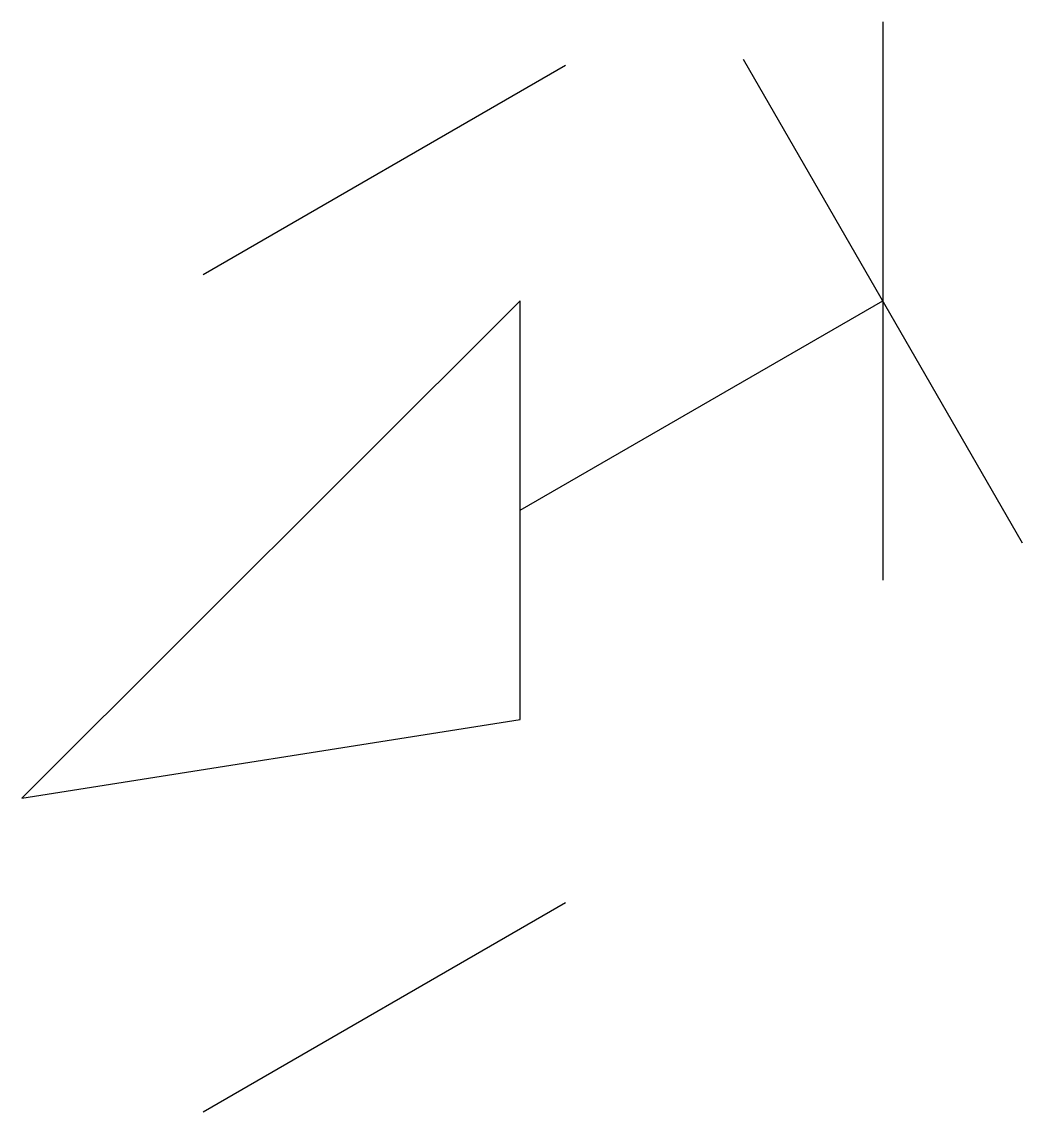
# Model space of a CAD drawing. Header units: millimetres. Extents: x -10047.719 to -10047.432, y -45.605 to -45.292.
import ezdxf

# ---------------------------------------------------------------- set-up
doc = ezdxf.new("R2010")
doc.units = ezdxf.units.MM
doc.layers.add('Tub_iso_bloqueios', color=2, linetype='Continuous')

msp = doc.modelspace()

# ---------------------------------------------------------------- linework, layer by layer
at = {"layer": 'Tub_iso_bloqueios'}
for p, q in [((-10047.47193, -45.29224), (-10047.47193, -45.45224)), ((-10047.51193, -45.30296), (-10047.43193, -45.44152)), ((-10047.56286, -45.30474), (-10047.66678, -45.36474)), ((-10047.71874, -45.51474), (-10047.57585, -45.37224)), ((-10047.57585, -45.43224), (-10047.47193, -45.37224)), ((-10047.57585, -45.49224), (-10047.57585, -45.37224)), ((-10047.71874, -45.51474), (-10047.57585, -45.49224)), ((-10047.56286, -45.54474), (-10047.66678, -45.60474))]:
    msp.add_line(p, q, dxfattribs=at)

doc.saveas('drawing.dxf')
